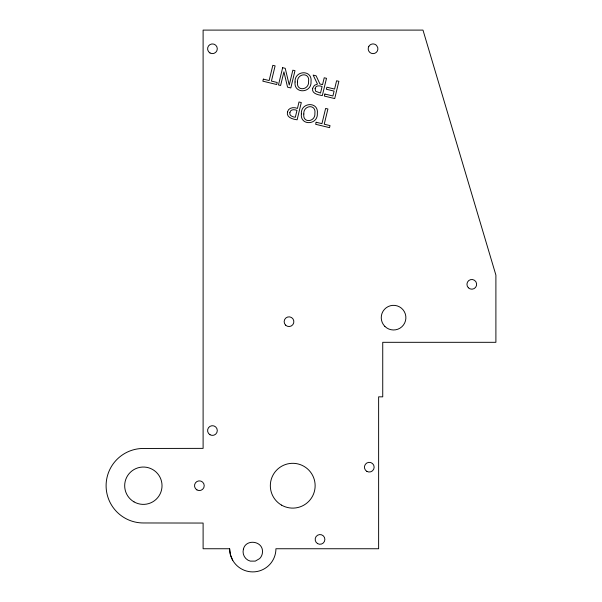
<?xml version="1.0" encoding="UTF-8"?>
<svg xmlns="http://www.w3.org/2000/svg" width="602" height="602" viewBox="0 0 602 602"><rect width="100%" height="100%" fill="white"/><g stroke="black" fill="none" stroke-linecap="round" stroke-linejoin="round"><path stroke-width="0.9" d="M229.625 548.746L203.107 548.746L203.107 523.055L143.351 522.965A37.249 37.249 0 0 1 106.102 485.709A37.249 37.249 0 0 1 143.351 448.46L203.107 448.37L203.107 30.1L422.988 30.1L495.897 275.091L495.897 342.312L382.737 342.312L382.737 396.838L378.628 396.838L378.628 548.746L275.927 548.746A23.154 23.154 0 0 1 252.772 571.9A23.154 23.154 0 0 1 229.625 548.746L230.408 554.735L232.726 560.327M295.063 81.992C293.625 94.175 311.798 93.355 311.031 81.571C312.498 69.35 294.288 70.201 295.063 81.992M301.369 113.846C299.939 126.029 318.104 125.208 317.344 113.432C318.804 101.204 300.594 102.062 301.369 113.846M297.508 82.135C296.124 91.797 309.345 90.225 308.593 81.42C309.955 71.758 296.741 73.346 297.508 82.135M303.814 113.996C302.43 123.651 315.659 122.078 314.899 113.274C316.261 103.612 303.054 105.2 303.814 113.996M243.396 549.22L243.065 551.733A9.707 9.707 0 0 0 250.266 561.109L255.286 561.109L259.643 558.596A9.707 9.707 0 0 0 262.487 551.733C262.976 540.807 245.751 538.542 243.396 549.22M312.664 88.283C311.362 93.799 318.563 94.89 322.333 95.583L326.51 78.32L324.215 77.771L322.559 84.626L319.933 83.994L316.125 75.807L313.153 75.084L317.472 84.084L314.394 85.341L312.664 88.283M287.485 111.957C286.04 117.563 293.091 119.271 297.117 119.798L301.301 102.543L299.006 101.986L297.448 108.42C293.866 106.87 288.418 107.465 287.485 111.957M315.109 88.69L315.644 91.248L320.512 93.054L322.093 86.537C319.624 85.514 315.614 85.168 315.109 88.69M289.886 112.476C288.915 115.719 292.843 116.946 295.304 117.277L296.974 110.377C294.513 109.421 290.51 109.067 289.886 112.476M263.345 79.133L262.848 81.172L276.732 84.536L277.229 82.497L271.434 81.089L275.114 65.874L272.819 65.325L269.139 80.54L263.345 79.133M282.647 67.702L278.47 84.957L280.615 85.476L283.926 71.811L287.553 87.155L290.811 87.945L294.988 70.69L292.843 70.171L289.246 85.048L285.22 68.327L282.647 67.702M316.148 122.251L315.651 124.29L329.535 127.647L330.024 125.607L324.23 124.208L327.917 108.992L325.622 108.435L321.942 123.651L316.148 122.251M324.877 94.032L324.388 96.079L334.712 98.577L338.888 81.323L336.593 80.766L334.584 89.073L326.886 87.207L326.389 89.246L334.087 91.113L332.906 95.981L324.877 94.032M368.838 46.346L368.356 47.513A4.854 4.854 0 0 0 373.044 53.631A4.854 4.854 0 0 0 377.732 47.513L376.476 45.338A4.854 4.854 0 0 0 369.613 45.338L368.838 46.346M281.533 505.116A22.409 22.409 0 0 0 315.139 485.709A22.409 22.409 0 0 0 281.533 466.309A22.409 22.409 0 0 0 281.533 505.116M285.566 325.118A4.854 4.854 0 0 0 293.693 322.943A4.854 4.854 0 0 0 287.741 316.998A4.854 4.854 0 0 0 285.566 325.118M317.593 543.614A4.854 4.854 0 0 0 324.877 539.407A4.854 4.854 0 0 0 317.593 535.208A4.854 4.854 0 0 0 317.593 543.614M210.015 434.757A4.854 4.854 0 0 0 217.299 430.55A4.854 4.854 0 0 0 210.015 426.344A4.854 4.854 0 0 0 210.015 434.757M366.866 471.381A4.854 4.854 0 0 0 374.151 467.182A4.854 4.854 0 0 0 366.866 462.976A4.854 4.854 0 0 0 366.866 471.381M468.364 287.779A4.854 4.854 0 0 0 476.483 285.596A4.854 4.854 0 0 0 470.538 279.652A4.854 4.854 0 0 0 468.364 287.779M384.851 326.374A12.326 12.326 0 0 0 405.47 320.851A12.326 12.326 0 0 0 390.374 305.756A12.326 12.326 0 0 0 384.851 326.374M210.015 52.976A4.854 4.854 0 0 0 217.299 48.77A4.854 4.854 0 0 0 210.015 44.571A4.854 4.854 0 0 0 210.015 52.976M196.944 489.915A4.854 4.854 0 0 0 204.228 485.709A4.854 4.854 0 0 0 196.944 481.51A4.854 4.854 0 0 0 196.944 489.915M134.02 501.88A18.67 18.67 0 0 0 162.028 485.709A18.67 18.67 0 0 0 134.02 469.537A18.67 18.67 0 0 0 134.02 501.88"/></g></svg>
